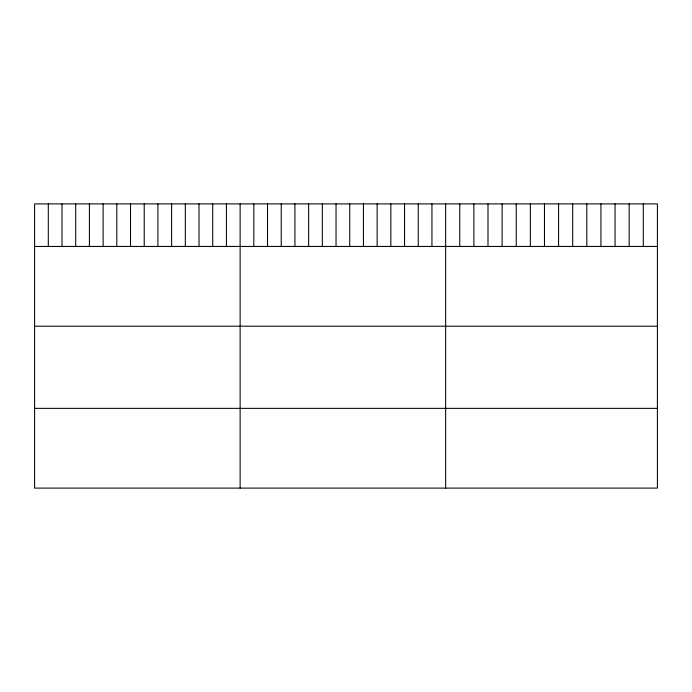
<?xml version="1.0" encoding="UTF-8"?>
<svg xmlns="http://www.w3.org/2000/svg" width="692" height="692" viewBox="0 0 692 692"><rect width="100%" height="100%" fill="white"/><g stroke="black" fill="none" stroke-linecap="round" stroke-linejoin="round"><path stroke-width="1.04" d="M657.4 246.447L657.4 488.102L34.6 488.102L34.6 203.898L657.4 203.898L657.4 246.447L34.6 246.447M34.6 326.192L657.4 326.192M34.6 408.358L657.4 408.358M643.283 203.898L643.283 246.447M629.166 203.898L629.166 246.447M615.05 203.898L615.05 246.447M600.933 203.898L600.933 246.447M586.816 203.898L586.816 246.447M572.699 203.898L572.699 246.447M558.582 203.898L558.582 246.447M544.466 203.898L544.466 246.447M530.349 203.898L530.349 246.447M516.232 203.898L516.232 246.447M502.115 203.898L502.115 246.447M487.998 203.898L487.998 246.447M473.882 203.898L473.882 246.447M459.765 203.898L459.765 246.447M445.648 203.898L445.648 488.102M431.946 203.898L431.946 246.447M418.245 203.898L418.245 246.447M404.543 203.898L404.543 246.447M390.842 203.898L390.842 246.447M377.14 203.898L377.14 246.447M363.438 203.898L363.438 246.447M349.737 203.898L349.737 246.447M336.035 203.898L336.035 246.447M322.334 203.898L322.334 246.447M308.632 203.898L308.632 246.447M294.93 203.898L294.93 246.447M281.229 203.898L281.229 246.447M267.527 203.898L267.527 246.447M253.826 203.898L253.826 246.447M240.124 203.898L240.124 488.102M226.422 203.898L226.422 246.447M212.721 203.898L212.721 246.447M199.019 203.898L199.019 246.447M185.318 203.898L185.318 246.447M171.616 203.898L171.616 246.447M157.914 203.898L157.914 246.447M144.213 203.898L144.213 246.447M130.511 203.898L130.511 246.447M116.81 203.898L116.81 246.447M103.108 203.898L103.108 246.447M89.406 203.898L89.406 246.447M75.705 203.898L75.705 246.447M62.003 203.898L62.003 246.447M48.302 203.898L48.302 246.447"/></g></svg>
